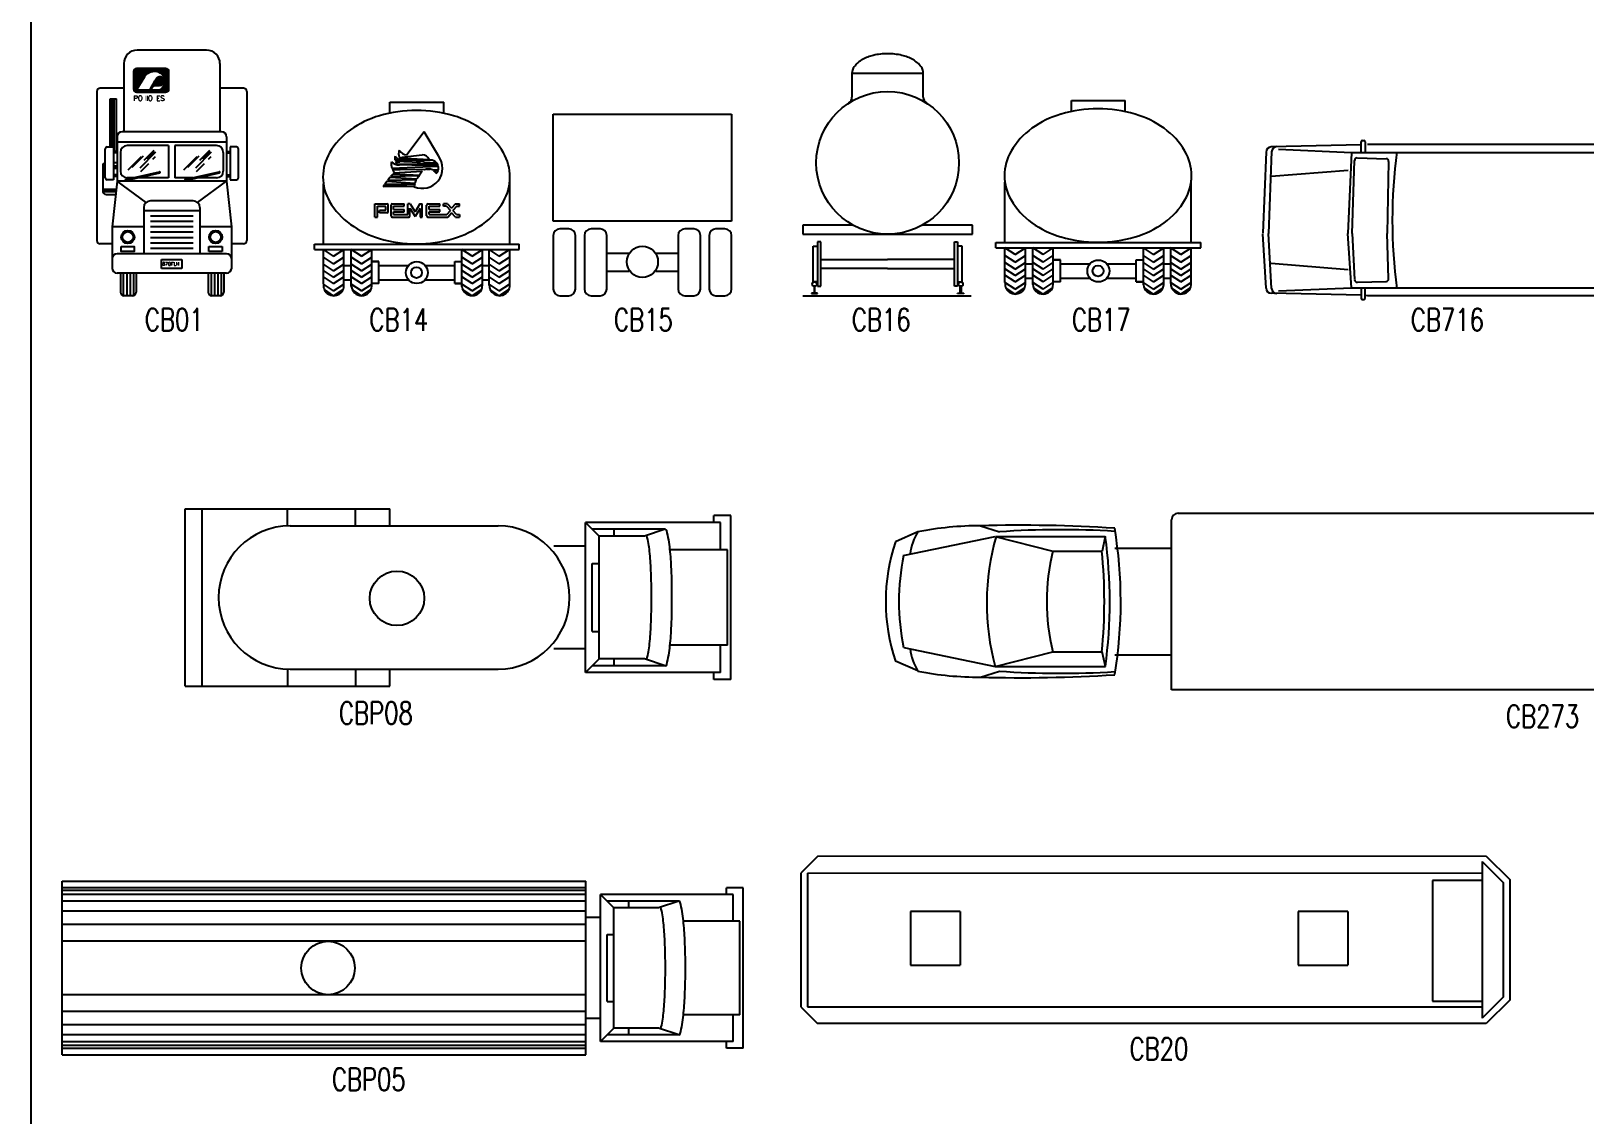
# Model space of a CAD drawing. Extents: x 2 to 154, y 3 to 64.
# Drawn here: x 106.55 to 132.69, y 32.22 to 50.46 of the extents above; entities that cross this region are included whole.
import ezdxf
from ezdxf.enums import TextEntityAlignment as Align

# ---------------------------------------------------------------- set-up
doc = ezdxf.new("R2010")
doc.units = 0
doc.header["$LTSCALE"] = 1000
doc.header["$MEASUREMENT"] = 0
doc.layers.get('0').update_dxf_attribs({"linetype": 'CONTINUOUS'})
doc.styles.add('L', font='ROMANS.SHX', dxfattribs={"height": 250})
doc.styles.add('ROMAND', font='romand')
doc.styles.add('ROMANS', font='romans', dxfattribs={"height": 2.5})

# ---------------------------------------------------------------- blocks, each defined once
blk = doc.blocks.new('*X81')
at = {"color": 0}
for p, q in [((200.9, 216.4), (218.9, 234.4)), ((200.9, 217.1), (218.2, 234.4)), ((200.9, 217.8), (217.5, 234.4)), ((200.9, 218.5), (216.8, 234.4)), ((200.9, 219.3), (216.1, 234.4)), ((200.9, 220), (215.3, 234.4)), ((200.9, 220.7), (214.6, 234.4)), ((200.9, 221.4), (213.9, 234.4)), ((200.9, 222.1), (213.2, 234.4)), ((200.9, 222.8), (212.5, 234.4)), ((200.9, 223.5), (211.8, 234.4)), ((200.9, 224.2), (211.1, 234.4)), ((200.9, 224.9), (210.4, 234.4)), ((200.9, 225.6), (209.7, 234.4)), ((200.9, 226.3), (209, 234.4)), ((200.9, 227), (208.3, 234.4)), ((200.9, 227.7), (207.6, 234.4)), ((200.9, 228.4), (206.9, 234.4)), ((200.9, 229.2), (206.2, 234.4)), ((200.9, 229.9), (205.4, 234.4)), ((200.9, 230.6), (204.7, 234.4)), ((200.9, 231.3), (204, 234.4)), ((200.9, 232), (203.3, 234.4)), ((214.7, 229.5), (219.6, 234.4)), ((216.4, 230.5), (220.3, 234.4)), ((217.6, 231), (221, 234.4)), ((218.6, 231.3), (221.7, 234.4)), ((219.5, 231.5), (222.4, 234.4)), ((220.3, 231.6), (223.1, 234.4)), ((221, 231.6), (223.8, 234.4)), ((221.7, 231.6), (224.5, 234.4)), ((222.4, 231.6), (225.2, 234.4)), ((223, 231.5), (226, 234.4)), ((223.7, 231.4), (226.7, 234.4)), ((224.3, 231.3), (227.4, 234.4)), ((224.8, 231.2), (228.1, 234.4)), ((225.4, 231), (228.8, 234.4)), ((225.9, 230.8), (229.5, 234.4)), ((226.4, 230.6), (230.2, 234.4)), ((226.8, 230.4), (230.9, 234.4)), ((227.3, 230.1), (231.6, 234.4)), ((227.7, 229.8), (232.3, 234.4)), ((228.1, 229.5), (233, 234.4)), ((228.5, 229.2), (233.6, 234.3)), ((228.9, 228.9), (234.2, 234.2)), ((229.2, 228.5), (234.6, 233.9)), ((229.6, 228.2), (235, 233.6)), ((229.9, 227.8), (235.3, 233.2)), ((230.2, 227.3), (235.6, 232.7)), ((230.4, 226.9), (235.8, 232.2)), ((230.7, 226.5), (235.9, 231.6)), ((230.9, 226), (235.9, 230.9)), ((231.1, 225.5), (235.9, 230.2)), ((231.3, 225), (235.9, 229.5)), ((200.9, 215.7), (212, 226.8)), ((200.9, 215), (210.9, 225)), ((200.9, 214.3), (209.8, 223.3)), ((201, 213.7), (208.8, 221.5)), ((201.2, 213.2), (207.7, 219.8)), ((201.4, 212.7), (206.7, 218)), ((201.7, 212.3), (205.7, 216.3)), ((202.1, 212), (204.6, 214.5)), ((215, 211.4), (219.9, 216.4)), ((215.7, 211.4), (218.6, 214.4)), ((218.3, 215.5), (228.9, 226.1)), ((219.1, 217), (228.5, 226.4)), ((220, 218.5), (228, 226.6)), ((220.8, 220.1), (227.4, 226.7)), ((220.8, 217.3), (229.3, 225.8)), ((221.6, 221.6), (226.8, 226.8)), ((221.8, 217.5), (229.6, 225.4)), ((222.3, 223), (225.9, 226.6)), ((222.5, 217.5), (229.9, 225)), ((223.2, 217.5), (230.2, 224.5)), ((223.6, 225), (224.5, 225.9)), ((223.9, 217.5), (230.4, 224)), ((224.6, 217.5), (230.6, 223.5)), ((224.9, 211.4), (227.9, 214.4)), ((225.3, 217.5), (230.7, 222.9)), ((225.6, 211.4), (235.9, 221.7)), ((226, 217.5), (230.7, 222.2)), ((226.3, 211.4), (235.9, 221)), ((226.8, 217.6), (230.7, 221.5)), ((227, 211.4), (235.9, 220.3)), ((227.7, 211.4), (235.9, 219.6)), ((227.8, 217.9), (230.4, 220.5)), ((228.4, 211.4), (235.9, 218.9)), ((229.1, 211.4), (235.9, 218.2)), ((229.8, 211.4), (235.9, 217.5)), ((230, 216.6), (235.9, 222.4)), ((230.5, 211.4), (235.9, 216.8)), ((231, 218.2), (235.9, 223.1)), ((231.2, 211.4), (235.9, 216.1)), ((231.4, 219.4), (235.9, 223.8)), ((231.5, 224.4), (235.9, 228.8)), ((231.6, 223.8), (235.9, 228.1)), ((231.6, 220.3), (235.9, 224.6)), ((231.7, 223.2), (235.9, 227.4)), ((231.7, 221.1), (235.9, 225.3)), ((231.8, 222.6), (235.9, 226.7)), ((231.8, 221.9), (235.9, 226)), ((231.9, 211.4), (235.9, 215.4)), ((232.7, 211.4), (235.9, 214.7)), ((202.6, 211.7), (204.3, 213.5)), ((203.1, 211.5), (205, 213.5)), ((203.7, 211.4), (205.7, 213.5)), ((204.4, 211.4), (206.4, 213.5)), ((205.1, 211.4), (207.1, 213.5)), ((205.8, 211.4), (207.9, 213.5)), ((206.5, 211.4), (208.6, 213.5)), ((207.2, 211.4), (209.3, 213.5)), ((207.9, 211.4), (210, 213.5)), ((208.6, 211.4), (210.7, 213.5)), ((209.3, 211.4), (211.4, 213.5)), ((210, 211.4), (212.1, 213.5)), ((210.7, 211.4), (212.8, 213.5)), ((211.4, 211.4), (213.5, 213.5)), ((212.1, 211.4), (214.2, 213.5)), ((212.9, 211.4), (214.9, 213.5)), ((213.6, 211.4), (215.6, 213.5)), ((214.3, 211.4), (216.5, 213.7)), ((216.4, 211.4), (218.5, 213.5)), ((217.1, 211.4), (219.2, 213.5)), ((217.8, 211.4), (219.9, 213.5)), ((218.5, 211.4), (220.6, 213.5)), ((219.2, 211.4), (221.3, 213.5)), ((219.9, 211.4), (222, 213.5)), ((220.6, 211.4), (222.7, 213.5)), ((221.3, 211.4), (223.4, 213.5)), ((222, 211.4), (224.1, 213.5)), ((222.8, 211.4), (224.8, 213.5)), ((223.5, 211.4), (225.5, 213.5)), ((224.2, 211.4), (226.2, 213.5)), ((233.4, 211.5), (235.8, 213.9)), ((234.7, 212), (235.3, 212.7))]:
    blk.add_line(p, q, dxfattribs=at)
blk = doc.blocks.new('CB01')
at = {"color": 0, "linetype": 'ByBlock'}
for p, q in [((0.882, 5.505), (-0.676, 5.505)), ((-0.976, 5.205), (-0.976, 3.676)), ((1.182, 5.205), (1.182, 3.676)), ((-1.576, 4.579), (-1.576, 1.239)), ((-0.976, 4.654), (-1.501, 4.654)), ((1.707, 4.654), (1.182, 4.654)), ((1.782, 4.579), (1.782, 1.239)), ((-1.277, 3.334), (-1.277, 4.414)), ((-1.277, 4.414), (-1.141, 4.414)), ((-1.236, 3.334), (-1.236, 4.414)), ((-1.188, 3.236), (-1.188, 4.414)), ((-1.141, 3.236), (-1.141, 4.414)), ((-1.126, 3.564), (-1.126, 2.568)), ((1.219, 3.676), (-1.013, 3.676)), ((1.332, 3.564), (1.332, 2.568)), ((-1.389, 2.644), (-1.389, 3.289)), ((-1.344, 3.334), (-1.208, 3.334)), ((-1.208, 3.334), (-1.208, 2.599)), ((-1.126, 3.236), (-1.208, 3.236)), ((-1.126, 3.22), (-1.208, 3.22)), ((-1.126, 3.2), (-1.208, 3.2)), ((1.332, 3.439), (-1.126, 3.439)), ((-1.051, 3.214), (-1.051, 2.793)), ((0.029, 3.364), (-0.901, 3.364)), ((-0.61, 2.868), (-0.256, 3.228)), ((-0.517, 3.038), (-0.295, 3.264)), ((-0.454, 3.068), (-0.283, 3.241)), ((0.029, 3.364), (0.029, 2.643)), ((1.107, 3.364), (0.171, 3.364)), ((0.171, 3.364), (0.171, 2.643)), ((0.639, 2.868), (0.994, 3.228)), ((0.732, 3.038), (0.955, 3.264)), ((0.796, 3.068), (0.966, 3.241)), ((1.257, 3.214), (1.257, 2.793)), ((1.332, 3.236), (1.414, 3.236)), ((1.332, 3.22), (1.414, 3.22)), ((1.332, 3.2), (1.414, 3.2)), ((1.55, 3.334), (1.414, 3.334)), ((1.414, 3.334), (1.414, 2.599)), ((1.595, 2.644), (1.595, 3.289)), ((-1.447, 2.911), (-1.389, 2.911)), ((-1.447, 2.909), (-1.447, 2.344)), ((-1.447, 2.896), (-1.389, 2.896)), ((-1.447, 2.861), (-1.389, 2.861)), ((-1.208, 2.984), (-1.126, 2.984)), ((-1.208, 2.911), (-1.126, 2.911)), ((-1.208, 2.896), (-1.126, 2.896)), ((-1.208, 2.861), (-1.126, 2.861)), ((-0.876, 2.822), (-0.581, 3.123)), ((-0.785, 2.879), (-0.532, 3.136)), ((-0.594, 2.786), (-0.416, 2.967)), ((-0.323, 3.061), (-0.266, 3.119)), ((0.373, 2.822), (0.669, 3.123)), ((0.465, 2.879), (0.718, 3.136)), ((0.655, 2.786), (0.833, 2.967)), ((0.926, 3.061), (0.984, 3.119)), ((-1.208, 2.599), (-1.344, 2.599)), ((-1.126, 2.568), (-1.238, 1.543)), ((-1.126, 2.708), (-1.208, 2.708)), ((-1.126, 2.692), (-1.208, 2.692)), ((-1.126, 2.672), (-1.208, 2.672)), ((1.332, 2.568), (-1.126, 2.568)), ((-0.475, 2.087), (-1.126, 2.568)), ((-0.94, 2.603), (-0.171, 2.777)), ((-0.932, 2.582), (-0.166, 2.755)), ((0.029, 2.643), (-0.901, 2.643)), ((-0.232, 2.643), (-0.662, 2.643)), ((0.575, 2.643), (0.171, 2.643)), ((0.398, 2.603), (1.168, 2.777)), ((0.407, 2.582), (1.173, 2.755)), ((1.107, 2.643), (0.677, 2.643)), ((0.681, 2.087), (1.332, 2.568)), ((1.332, 2.708), (1.414, 2.708)), ((1.332, 2.692), (1.414, 2.692)), ((1.332, 2.672), (1.414, 2.672)), ((1.332, 2.568), (1.444, 1.543)), ((1.414, 2.599), (1.55, 2.599)), ((-1.447, 2.389), (-1.145, 2.389)), ((-1.447, 2.354), (-1.149, 2.354)), ((-1.447, 2.339), (-1.151, 2.339)), ((-1.372, 2.269), (-1.158, 2.269)), ((0.582, 2.125), (-0.376, 2.125)), ((-0.526, 1.975), (-0.526, 0.94)), ((0.732, 1.9), (-0.526, 1.9)), ((0.582, 1.78), (-0.376, 1.78)), ((0.732, 1.975), (0.732, 0.94)), ((-0.526, 1.543), (-1.238, 1.543)), ((-1.238, 1.543), (-1.238, 0.827)), ((0.582, 1.66), (-0.376, 1.66)), ((0.582, 1.54), (-0.376, 1.54)), ((0.582, 1.42), (-0.376, 1.42)), ((1.444, 1.543), (0.732, 1.543)), ((1.444, 1.543), (1.444, 0.827)), ((-1.238, 1.164), (-1.501, 1.164)), ((0.582, 1.3), (-0.376, 1.3)), ((0.582, 1.18), (-0.376, 1.18)), ((0.582, 1.06), (-0.376, 1.06)), ((0.936, 1.105), (1.23, 1.105)), ((0.936, 0.988), (0.936, 1.105)), ((1.23, 1.105), (1.23, 0.988)), ((1.707, 1.164), (1.444, 1.164)), ((-1.238, 0.827), (-1.238, 0.619)), ((1.332, 0.94), (-1.126, 0.94)), ((-0.131, 0.814), (0.328, 0.814)), ((-0.131, 0.608), (-0.131, 0.814)), ((0.328, 0.814), (0.328, 0.608)), ((1.23, 0.988), (0.936, 0.988)), ((1.444, 0.827), (1.444, 0.619)), ((1.332, 0.506), (-1.126, 0.506)), ((-1.048, 0.506), (-1.048, 0.074)), ((-0.985, 0.506), (-0.985, -0.001)), ((-0.91, 0.506), (-0.91, -0.001)), ((-0.835, 0.506), (-0.835, -0.001)), ((-0.76, 0.506), (-0.76, 0)), ((-0.695, 0.506), (-0.695, 0.074)), ((0.328, 0.608), (-0.131, 0.608)), ((0.917, 0.506), (0.917, 0.074)), ((0.982, 0.506), (0.982, -0.001)), ((1.057, 0.506), (1.057, -0.001)), ((1.132, 0.506), (1.132, -0.001)), ((1.207, 0.506), (1.207, 0)), ((1.27, 0.506), (1.27, 0.074)), ((-0.77, -0.001), (-0.973, -0.001)), ((1.195, -0.001), (0.992, -0.001))]:
    blk.add_line(p, q, dxfattribs=at)
for points in [[(-0.69, 4.567), (-0.029, 4.567, 0.414214), (0.039, 4.635), (0.039, 5.022, 0.414214), (-0.029, 5.091), (-0.69, 5.091, 0.414214), (-0.758, 5.022), (-0.758, 4.635, 0.414214)], [(-0.178, 4.705), (-0.283, 4.705, 0.275912), (-0.323, 4.681), (-0.366, 4.614), (-0.179, 4.614, 0.785265), (-0.26, 5.024, 0.288084), (-0.51, 4.91), (-0.686, 4.614), (-0.426, 4.614, 0.275912), (-0.366, 4.65), (-0.287, 4.796, -0.069572), (-0.237, 4.881, -0.208605), (-0.163, 4.917, -0.069816), (-0.134, 4.91, -0.738653)]]:
    blk.add_lwpolyline(points, format="xyb", close=True, dxfattribs=at)
at = {"color": 0, "linetype": 'ByBlock', "const_width": 0.00541}
for points in [[(-0.496, 4.402), (-0.496, 4.483)], [(-0.468, 4.373), (-0.434, 4.373)], [(-0.218, 4.402), (-0.218, 4.483)], [(-0.189, 4.373), (-0.155, 4.373)]]:
    blk.add_lwpolyline(points, dxfattribs=at)
for points in [[(-0.496, 4.402, 0.414214), (-0.468, 4.373, 0.414214)], [(-0.218, 4.402, 0.414214), (-0.189, 4.373, 0.414214)]]:
    blk.add_lwpolyline(points, format="xyb", dxfattribs=at)
at = {"color": 0, "linetype": 'ByBlock'}
blk.add_lwpolyline([(-1.033, 1.105), (-0.739, 1.105), (-0.739, 0.988), (-1.033, 0.988)], close=True, dxfattribs=at)
for centre, radius in [((-0.884, 1.315), 0.147), ((-0.884, 1.315), 0.12), ((1.085, 1.315), 0.147), ((1.085, 1.315), 0.12)]:
    blk.add_circle(centre, radius, dxfattribs=at)
for centre, radius, start, end in [((-0.676, 5.205), 0.3, 90, 180), ((0.882, 5.205), 0.3, 0, 90), ((-1.501, 4.579), 0.075, 90, 180), ((1.707, 4.579), 0.075, 0, 90), ((-1.013, 3.564), 0.113, 90, 180), ((1.219, 3.564), 0.113, 0, 90), ((-1.344, 3.289), 0.045, 90, 180), ((-0.901, 3.214), 0.15, 90, 180), ((1.107, 3.214), 0.15, 0, 90), ((1.55, 3.289), 0.045, 0, 90), ((-1.372, 2.909), 0.075, 102.5604, 180), ((-0.901, 2.793), 0.15, 180, 270), ((1.107, 2.793), 0.15, 270, 0), ((-1.344, 2.644), 0.045, 180, 270), ((-0.936, 2.592), 0.0112, 111.1556, 291.1556), ((-0.169, 2.766), 0.0112, 282.7774, 102.7774), ((0.402, 2.592), 0.0112, 111.1556, 291.1556), ((1.17, 2.766), 0.0112, 282.7774, 102.7774), ((1.55, 2.644), 0.045, 270, 0), ((-1.372, 2.344), 0.075, 180, 270), ((-0.376, 1.975), 0.15, 90, 180), ((0.582, 1.975), 0.15, 0, 90), ((-1.501, 1.239), 0.075, 180, 270), ((1.707, 1.239), 0.075, 270, 0), ((-1.126, 0.827), 0.113, 90, 180), ((1.332, 0.827), 0.113, 0, 90), ((-1.126, 0.619), 0.113, 180, 270), ((1.332, 0.619), 0.113, 270, 0), ((-0.973, 0.074), 0.075, 180, 270), ((-0.77, 0.074), 0.075, 270, 0), ((0.992, 0.074), 0.075, 180, 270), ((1.195, 0.074), 0.075, 270, 0)]:
    blk.add_arc(centre, radius, start, end, dxfattribs=at)
at = {"color": 0, "linetype": 'ByBlock', "xscale": 0.02278125000000131, "yscale": 0.02278125000000131, "zscale": 0.02278125000000001}
blk.add_blockref('*X81', (-5.334, -0.25), dxfattribs=at)
at = {"color": 0, "linetype": 'ByBlock'}
for s, height, style, p in [('PO IO ES', 0.1139, 'ROMAND', (-0.761, 4.371)), ('870FLH', 0.075, 'ROMANS', (-0.11, 0.675))]:
    blk.add_text(s, height=height, dxfattribs=dict(at, style=style)).set_placement(p)
blk = doc.blocks.new('CB14')
at = {"color": 0, "linetype": 'ByBlock'}
for p, q in [((-5.81, 18.96), (6.27, 18.96)), ((-5.81, 16.5), (-5.81, 18.96)), ((6.27, 16.46), (6.27, 18.96)), ((1.9, 12.33), (-1.98, 7.16)), ((5.08, 6.88), (1.9, 12.33)), ((-3.74, 6.57), (1.45, 7.16)), ((-5.38, 4.16), (5.03, 4.58)), ((-5.38, 4.18), (-4.78, 4.18)), ((1.95, 3.77), (-5.27, 3.87)), ((-5.26, 3.85), (-3.48, 3.85)), ((3.26, 5.98), (-4.66, 5.98)), ((1.03, 5.43), (-4.55, 5.63)), ((-4.54, 5.6), (-3.6, 5.6)), ((-4.2, 5.07), (4.74, 5.22)), ((5.01, 4.64), (-3.79, 4.87)), ((-3.69, 6.44), (2.97, 6.12)), ((0.09, 5.69), (1.65, 5.69)), ((0.09, 5.69), (1.03, 5.43)), ((4.69, 5.29), (1.76, 5.4)), ((2.4, 3.91), (3.21, 3.91)), ((5.03, 3.72), (3.72, 3.74)), ((4, 3.58), (5, 3.63)), ((-20.71, -12.89), (-20.71, 0.62)), ((-7.05, 0.4), (-7.36, -0.01)), ((-7.05, 0.4), (-0.35, 0.08)), ((-6.4, 1.26), (-6.96, 0.53)), ((-6.96, 0.53), (-0.24, 0.65)), ((-6.94, 0.55), (-5.93, 0.55)), ((-6.44, 1.22), (-5.86, 1.22)), ((-6.4, 1.26), (-0.2, 0.78)), ((-5.73, 2.16), (-6.27, 1.44)), ((-6.27, 1.44), (0.14, 1.6)), ((-5.73, 2.16), (0.21, 1.73)), ((-5.62, 2.36), (-5.09, 2.89)), ((-5.62, 2.36), (0.81, 2.49)), ((-5.61, 2.37), (-4.96, 2.37)), ((-5.09, 2.89), (0.9, 2.58)), ((-5.03, 3.09), (1.45, 3.44)), ((-4.91, 3.25), (-5.03, 3.09)), ((-5.02, 3.11), (-4.79, 3.11)), ((21.06, -12.89), (21.06, 1.09)), ((-0.37, 0), (-7.36, -0.01)), ((-9.18, -6.83), (-9.18, -3.86)), ((-9.18, -3.86), (-6.5, -3.86)), ((-9.18, -6.83), (-8.63, -6.83)), ((-8.63, -4.41), (-6.91, -4.41)), ((-8.63, -6.83), (-8.63, -4.41)), ((-6.91, -5.33), (-8.17, -5.33)), ((-8.17, -5.87), (-8.17, -5.33)), ((-6.5, -5.87), (-8.17, -5.87)), ((-6.76, -5.19), (-6.76, -4.55)), ((-6.22, -5.59), (-6.22, -4.15)), ((-5.56, -6.55), (-5.56, -4.15)), ((-5.28, -3.86), (-2.6, -3.86)), ((-5.28, -6.83), (-1.6, -6.83)), ((-5.01, -5.1), (-5.01, -4.41)), ((-5.01, -4.41), (-2.6, -4.41)), ((-5.01, -5.1), (-2.6, -5.1)), ((-5.01, -5.65), (-2.6, -5.65)), ((-5.01, -6.28), (-5.01, -5.65)), ((-5.01, -6.28), (-1.77, -6.28)), ((-2.6, -4.41), (-2.6, -3.86)), ((-2.6, -5.65), (-2.6, -5.1)), ((-1.77, -6.28), (-1.77, -3.86)), ((-1.28, -3.86), (-1.77, -3.86)), ((-1.32, -4.81), (-0.12, -6.67)), ((-1.32, -6.55), (-1.32, -4.81)), ((-1.28, -3.86), (-0.13, -5.64)), ((0.92, -3.86), (-0.13, -5.64)), ((0.96, -4.87), (-0.11, -6.67)), ((0.92, -3.86), (1.41, -3.86)), ((0.96, -4.87), (0.96, -6.83)), ((0.96, -6.83), (1.41, -6.83)), ((1.41, -6.83), (1.41, -3.86)), ((2.43, -6.55), (2.43, -4.15)), ((2.72, -3.86), (5.39, -3.86)), ((2.72, -6.83), (7.17, -6.83)), ((2.98, -5.1), (2.98, -4.41)), ((2.98, -4.41), (5.39, -4.41)), ((2.98, -5.1), (5.39, -5.1)), ((2.98, -5.65), (5.39, -5.65)), ((2.98, -6.28), (2.98, -5.65)), ((2.98, -6.28), (6.93, -6.28)), ((5.39, -4.41), (5.39, -3.86)), ((5.39, -5.65), (5.39, -5.1)), ((7.13, -3.86), (6.23, -3.86)), ((6.23, -4.41), (6.23, -3.86)), ((6.89, -4.41), (6.23, -4.41)), ((6.89, -4.41), (7.78, -5.37)), ((6.93, -6.28), (7.78, -5.37)), ((7.13, -3.86), (8.03, -4.83)), ((7.17, -6.83), (8.03, -5.9)), ((8.93, -3.86), (8.03, -4.83)), ((8.89, -6.83), (8.03, -5.9)), ((9.17, -4.41), (8.28, -5.37)), ((9.13, -6.28), (8.28, -5.37)), ((8.89, -6.83), (9.82, -6.83)), ((8.92, -3.86), (9.82, -3.86)), ((9.13, -6.28), (9.82, -6.28)), ((9.17, -4.41), (9.82, -4.41)), ((9.82, -4.41), (9.82, -3.86)), ((9.82, -6.28), (9.82, -6.83)), ((-22.73, -14.11), (-22.73, -12.89)), ((-22.73, -12.89), (23.19, -12.89)), ((23.19, -14.11), (23.19, -12.89)), ((-22.73, -14.11), (23.19, -14.11)), ((-20.71, -21.88), (-20.71, -14.11)), ((-18.43, -15.6), (-20.71, -14.11)), ((-18.43, -17.28), (-20.71, -15.79)), ((-18.43, -18.85), (-20.71, -17.35)), ((-18.43, -15.6), (-16.12, -14.11)), ((-18.43, -17.28), (-16.12, -15.79)), ((-18.43, -18.85), (-16.12, -17.35)), ((-16.12, -21.98), (-16.12, -14.11)), ((-14.47, -22.33), (-14.47, -14.11)), ((-12.19, -15.6), (-14.47, -14.11)), ((-12.19, -17.28), (-14.47, -15.79)), ((-12.19, -18.85), (-14.47, -17.35)), ((-12.19, -15.6), (-9.88, -14.11)), ((-12.19, -17.28), (-9.88, -15.79)), ((-12.19, -18.85), (-9.88, -17.35)), ((-9.87, -22.29), (-9.87, -14.11)), ((-8.27, -16.81), (-9.87, -16.81)), ((-9.87, -16.81), (-8.27, -16.81)), ((-8.27, -21.74), (-8.27, -16.81)), ((8.72, -16.81), (10.33, -16.81)), ((8.72, -21.74), (8.72, -16.81)), ((10.33, -22.39), (10.33, -14.11)), ((12.63, -15.6), (10.34, -14.11)), ((12.63, -17.28), (10.34, -15.79)), ((12.63, -18.85), (10.34, -17.35)), ((12.63, -15.6), (14.94, -14.11)), ((12.63, -17.28), (14.94, -15.79)), ((12.63, -18.85), (14.94, -17.35)), ((14.92, -22.28), (14.92, -14.11)), ((18.72, -15.6), (16.44, -14.11)), ((18.72, -17.28), (16.44, -15.79)), ((18.72, -18.85), (16.44, -17.35)), ((16.47, -22.07), (16.47, -14.11)), ((18.72, -15.6), (21.03, -14.11)), ((18.72, -17.28), (21.03, -15.79)), ((18.72, -18.85), (21.03, -17.35)), ((21.06, -22.36), (21.06, -14.11)), ((-18.43, -20.29), (-20.71, -18.8)), ((-18.43, -21.69), (-20.71, -20.2)), ((-18.43, -20.29), (-16.12, -18.8)), ((-18.43, -21.69), (-16.12, -20.2)), ((-16.12, -17.67), (-14.47, -17.67)), ((-16.12, -20.88), (-14.47, -20.88)), ((-12.19, -20.29), (-14.47, -18.8)), ((-12.19, -21.69), (-14.47, -20.2)), ((-12.19, -20.29), (-9.88, -18.8)), ((-12.19, -21.69), (-9.88, -20.2)), ((-8.27, -17.67), (-1.64, -17.67)), ((-8.27, -20.88), (-1.64, -20.88)), ((2.1, -17.67), (8.72, -17.67)), ((2.1, -20.88), (8.72, -20.88)), ((12.63, -20.29), (10.34, -18.8)), ((12.63, -21.69), (10.34, -20.2)), ((12.63, -20.29), (14.94, -18.8)), ((12.63, -21.69), (14.94, -20.2)), ((14.92, -17.67), (16.47, -17.67)), ((14.92, -20.88), (16.47, -20.88)), ((18.72, -20.29), (16.44, -18.8)), ((18.72, -21.69), (16.44, -20.2)), ((18.72, -20.29), (21.03, -18.8)), ((18.72, -21.69), (21.03, -20.2)), ((-18.43, -23.37), (-20.71, -21.88)), ((-18.43, -24.46), (-20.51, -23.09)), ((-18.43, -23.37), (-16.12, -21.88)), ((-18.43, -24.46), (-16.32, -23.09)), ((-12.19, -23.37), (-14.47, -21.88)), ((-12.19, -24.46), (-14.27, -23.09)), ((-12.19, -23.37), (-9.88, -21.88)), ((-12.19, -24.46), (-10.07, -23.09)), ((-8.27, -21.74), (-9.87, -21.74)), ((8.72, -21.74), (10.33, -21.74)), ((10.33, -21.74), (8.72, -21.74)), ((12.63, -23.37), (10.34, -21.88)), ((12.63, -24.46), (10.54, -23.09)), ((12.63, -23.37), (14.94, -21.88)), ((12.63, -24.46), (14.74, -23.09)), ((18.72, -23.37), (16.44, -21.88)), ((18.72, -24.46), (16.63, -23.09)), ((18.72, -23.37), (21.03, -21.88)), ((18.72, -24.46), (20.83, -23.09))]:
    blk.add_line(p, q, dxfattribs=at)
blk.add_lwpolyline([(-20.82, 2.14, 0.132138), (-19.35, -3.31, 0.106661), (-14.68, -8.45, 0.083339), (-8.15, -11.63, 0.072039), (0.14, -12.84, 0.072039), (8.44, -11.63, 0.083339), (14.97, -8.45, 0.106661), (19.64, -3.31, 0.132138), (21.11, 2.14, 0.132138), (19.64, 7.59, 0.106661), (14.97, 12.72, 0.083339), (8.44, 15.91, 0.072039), (0.14, 17.11, 0.072039), (-8.15, 15.91, 0.083339), (-14.68, 12.72, 0.106661), (-19.35, 7.59, 0.132138)], format="xyb", close=True, dxfattribs=at)
for centre, radius in [((0.23, -19.27), 2.46), ((0.15, -19.27), 1.22)]:
    blk.add_circle(centre, radius, dxfattribs=at)
for centre, radius, start, end in [((-1.28, 7.34), 2.57, 160.981, 197.302), ((-1.98, 9.15), 1.99, 209.306, 270.109), ((1.45, 5.52), 1.64, 21.4131, 90), ((-2.48, 5.07), 3.03, 170.5032, 197.4161), ((-3.84, 7.11), 2.25, 223.4203, 273.7286), ((-2.48, 5.07), 3.03, 203.1951, 216.7711), ((-2.64, 6.43), 2.07, 168.3143, 192.6749), ((-3.25, 7.63), 1.61, 208.7265, 261.364), ((-2.64, 6.43), 2.07, 202.6244, 221.1669), ((-1.28, 7.34), 2.57, 200.5019, 210.5565), ((1.45, 4.16), 4.54, 246.4218, 36.8699), ((1.65, 5.52), 0.168, 312.6173, 90), ((2.81, 1.89), 2.07, 63.8084, 114.5266), ((3.26, 4.16), 1.82, 38.4295, 90), ((2.81, 1.89), 2.07, 30.1081, 54.8833), ((3.26, 4.16), 1.82, 317.1789, 343.1236), ((3.26, 4.16), 1.82, 15.3116, 35.711), ((3.26, 4.16), 1.82, 346.0951, 13.2357), ((3.72, -0.38), 4.09, 165.4255, 173.5826), ((3.72, -0.38), 4.09, 150.9984, 163.5316), ((3.72, -0.38), 4.09, 135.3388, 148.9736), ((2.81, 1.89), 2.07, 131.2777, 160.4047), ((-6.91, -4.55), 0.142, 360, 90), ((-6.91, -5.19), 0.142, 270, 360), ((-6.5, -4.15), 0.281, 0, 90), ((-6.5, -5.59), 0.281, 270, 0), ((-5.28, -4.15), 0.281, 90, 180), ((-5.28, -6.55), 0.281, 180, 270), ((-1.6, -6.55), 0.281, 270, 360), ((2.72, -4.15), 0.281, 90, 180), ((2.72, -6.55), 0.281, 180, 270), ((-18.42, -22.15), 2.3, 175.9352, 4.0648), ((-12.17, -22.15), 2.3, 184.5259, 356.4557), ((12.62, -22.14), 2.3, 186.3291, 356.5193), ((18.77, -22.15), 2.3, 177.9724, 354.6203)]:
    blk.add_arc(centre, radius, start, end, dxfattribs=at)
blk = doc.blocks.new('CB15')
at = {"color": 0, "linetype": 'ByBlock'}
for p, q in [((-20, 0), (-20, 24)), ((-20, 24), (20, 24)), ((20, 24), (20, 0)), ((20, 0), (-20, 0)), ((-20, -3.2), (-20, -15.2)), ((-16.5, -1.7), (-18.5, -1.7)), ((-15, -15.2), (-15, -3.2)), ((-13, -3.2), (-13, -15.2)), ((-9.5, -1.7), (-11.5, -1.7)), ((-8, -15.2), (-8, -3.2)), ((8, -3.2), (8, -15.2)), ((11.5, -1.7), (9.5, -1.7)), ((13, -15.2), (13, -3.2)), ((15, -3.2), (15, -15.2)), ((18.5, -1.7), (16.5, -1.7)), ((20, -15.2), (20, -3.2)), ((-3, -7.2), (-8, -7.2)), ((8, -7.2), (3, -7.2)), ((-8, -11.2), (-3, -11.2)), ((3, -11.2), (8, -11.2)), ((-18.5, -16.7), (-16.5, -16.7)), ((-11.5, -16.7), (-9.5, -16.7)), ((9.5, -16.7), (11.5, -16.7)), ((16.5, -16.7), (18.5, -16.7))]:
    blk.add_line(p, q, dxfattribs=at)
blk.add_circle((0, -9.1), 3.5, dxfattribs=at)
for centre, start, end in [((-18.5, -3.2), 90, 180), ((-16.5, -3.2), 0, 90), ((-11.5, -3.2), 90, 180), ((-9.5, -3.2), 0, 90), ((9.5, -3.2), 90, 180), ((11.5, -3.2), 0, 90), ((16.5, -3.2), 90, 180), ((18.5, -3.2), 0, 90), ((-18.5, -15.2), 180, 270), ((-16.5, -15.2), 270, 0), ((-11.5, -15.2), 180, 270), ((-9.5, -15.2), 270, 0), ((9.5, -15.2), 180, 270), ((11.5, -15.2), 270, 0), ((16.5, -15.2), 180, 270), ((18.5, -15.2), 270, 0)]:
    blk.add_arc(centre, 1.5, start, end, dxfattribs=at)
blk = doc.blocks.new('CB16')
at = {"color": 0, "linetype": 'ByBlock'}
for p, q in [((8, 20), (-8, 20)), ((-8, 20), (-8, 14.7)), ((8, 14.7), (8, 20)), ((-7.75, -14), (-19, -14)), ((-19, -14), (-19, -16)), ((-19, -16), (19, -16)), ((19, -14), (7.75, -14)), ((19, -16), (19, -14)), ((-16.7, -26.7), (-16.7, -18.7)), ((-16.7, -18.7), (-15.7, -18.7)), ((-15.7, -17.7), (-15.7, -27.7)), ((-15, -17.7), (-15.7, -17.7)), ((-15, -27.7), (-15, -17.7)), ((15, -27.7), (15, -17.7)), ((15, -17.7), (15.7, -17.7)), ((15.7, -17.7), (15.7, -27.7)), ((16.7, -18.7), (15.7, -18.7)), ((16.7, -26.7), (16.7, -18.7)), ((-15, -21.7), (0, -21.7)), ((0, -23.7), (-15, -23.7)), ((15, -21.7), (0, -21.7)), ((0, -23.7), (15, -23.7)), ((-15.7, -26.7), (-16.7, -26.7)), ((-16.5, -27.7), (-16.5, -29.2)), ((-16.3, -29.2), (-16.3, -27.7)), ((-15.7, -27.7), (-15, -27.7)), ((15.7, -27.7), (15, -27.7)), ((15.7, -26.7), (16.7, -26.7)), ((16.3, -29.2), (16.3, -27.7)), ((16.5, -27.7), (16.5, -29.2)), ((-19, -29.8), (18.7, -29.8)), ((-17.1, -29.2), (-17.1, -29.3)), ((-16.5, -29.2), (-17.1, -29.2)), ((-17.1, -29.3), (-15.7, -29.3)), ((-15.7, -29.2), (-16.3, -29.2)), ((-15.7, -29.3), (-15.7, -29.2)), ((15.7, -29.3), (15.7, -29.2)), ((15.7, -29.2), (16.3, -29.2)), ((17.1, -29.3), (15.7, -29.3)), ((16.5, -29.2), (17.1, -29.2)), ((17.1, -29.2), (17.1, -29.3))]:
    blk.add_line(p, q, dxfattribs=at)
blk.add_lwpolyline([(8, 20, 0.160788), (7.49, 21.55, 0.106237), (5.66, 23.16, 0.070667), (3.22, 24.1, 0.056947), (0, 24.47, 0.056947), (-3.22, 24.1, 0.070667), (-5.66, 23.16, 0.106237), (-7.49, 21.55, 0.160788), (-8, 20, 0.160788)], format="xyb", dxfattribs=at)
for centre, radius in [((0, 0), 16), ((-16.4, -27.2), 0.5), ((16.4, -27.2), 0.5)]:
    blk.add_circle(centre, radius, dxfattribs=at)
for centre, start, end in [((-9.5, 14.7), 302.8783, 0), ((9.5, 14.7), 180, 237.1217)]:
    blk.add_arc(centre, 1.5, start, end, dxfattribs=at)
blk = doc.blocks.new('CB17')
at = {"color": 0, "linetype": 'ByBlock'}
for p, q in [((49.82, 43.78), (61.9, 43.78)), ((49.82, 41.32), (49.82, 43.78)), ((61.9, 41.28), (61.9, 43.78)), ((34.92, 11.93), (34.92, 25.43)), ((76.69, 11.93), (76.69, 25.91)), ((32.9, 11.93), (78.82, 11.93)), ((32.9, 10.71), (32.9, 11.93)), ((32.9, 10.71), (78.82, 10.71)), ((37.21, 9.22), (34.92, 10.71)), ((34.92, 2.94), (34.92, 10.71)), ((37.21, 9.22), (39.52, 10.71)), ((39.52, 2.83), (39.52, 10.71)), ((43.45, 9.22), (41.16, 10.71)), ((41.17, 2.49), (41.17, 10.71)), ((43.45, 9.22), (45.76, 10.71)), ((45.76, 2.53), (45.76, 10.71)), ((65.97, 2.43), (65.97, 10.71)), ((68.26, 9.22), (65.98, 10.71)), ((68.26, 9.22), (70.57, 10.71)), ((70.56, 2.54), (70.56, 10.71)), ((74.36, 9.22), (72.07, 10.71)), ((72.1, 2.75), (72.1, 10.71)), ((74.36, 9.22), (76.66, 10.71)), ((76.69, 2.45), (76.69, 10.71)), ((78.82, 10.71), (78.82, 11.93)), ((37.21, 7.53), (34.92, 9.03)), ((37.21, 5.97), (34.92, 7.46)), ((37.21, 7.53), (39.52, 9.03)), ((37.21, 5.97), (39.52, 7.46)), ((39.52, 7.15), (41.17, 7.15)), ((43.45, 7.53), (41.16, 9.03)), ((43.45, 5.97), (41.16, 7.46)), ((43.45, 7.53), (45.76, 9.03)), ((43.45, 5.97), (45.76, 7.46)), ((45.76, 8.01), (47.37, 8.01)), ((47.37, 8.01), (45.76, 8.01)), ((47.37, 3.08), (47.37, 8.01)), ((47.37, 7.15), (54, 7.15)), ((57.73, 7.15), (64.36, 7.15)), ((64.36, 8.01), (65.97, 8.01)), ((64.36, 3.08), (64.36, 8.01)), ((68.26, 7.53), (65.98, 9.03)), ((68.26, 5.97), (65.98, 7.46)), ((68.26, 7.53), (70.57, 9.03)), ((68.26, 5.97), (70.57, 7.46)), ((70.56, 7.15), (72.1, 7.15)), ((74.36, 7.53), (72.07, 9.03)), ((74.36, 5.97), (72.07, 7.46)), ((74.36, 7.53), (76.66, 9.03)), ((74.36, 5.97), (76.66, 7.46)), ((37.21, 4.53), (34.92, 6.02)), ((37.21, 3.13), (34.92, 4.62)), ((37.21, 4.53), (39.52, 6.02)), ((37.21, 3.13), (39.52, 4.62)), ((39.52, 3.94), (41.17, 3.94)), ((43.45, 4.53), (41.16, 6.02)), ((43.45, 3.13), (41.16, 4.62)), ((43.45, 4.53), (45.76, 6.02)), ((43.45, 3.13), (45.76, 4.62)), ((47.37, 3.94), (54, 3.94)), ((57.73, 3.94), (64.36, 3.94)), ((68.26, 4.53), (65.98, 6.02)), ((68.26, 3.13), (65.98, 4.62)), ((68.26, 4.53), (70.57, 6.02)), ((68.26, 3.13), (70.57, 4.62)), ((70.56, 3.94), (72.1, 3.94)), ((74.36, 4.53), (72.07, 6.02)), ((74.36, 3.13), (72.07, 4.62)), ((74.36, 4.53), (76.66, 6.02)), ((74.36, 3.13), (76.66, 4.62)), ((37.21, 1.44), (34.92, 2.94)), ((37.21, 0.36), (35.12, 1.73)), ((37.21, 1.44), (39.52, 2.94)), ((37.21, 0.36), (39.32, 1.73)), ((43.45, 1.44), (41.16, 2.94)), ((43.45, 0.36), (41.36, 1.73)), ((43.45, 1.44), (45.76, 2.94)), ((43.45, 0.36), (45.56, 1.73)), ((47.37, 3.08), (45.76, 3.08)), ((65.97, 3.08), (64.36, 3.08)), ((64.36, 3.08), (65.97, 3.08)), ((68.26, 1.44), (65.98, 2.94)), ((68.26, 0.36), (66.18, 1.73)), ((68.26, 1.44), (70.57, 2.94)), ((68.26, 0.36), (70.37, 1.73)), ((74.36, 1.44), (72.07, 2.94)), ((74.36, 0.36), (72.27, 1.73)), ((74.36, 1.44), (76.66, 2.94)), ((74.36, 0.36), (76.47, 1.73))]:
    blk.add_line(p, q, dxfattribs=at)
for centre, radius in [((55.86, 5.54), 2.46), ((55.79, 5.54), 1.22)]:
    blk.add_circle(centre, radius, dxfattribs=at)
for centre, radius, start, end in [((55.78, 12.68), 29.25, 90, 106.4817), ((55.78, 12.68), 29.25, 73.5183, 90), ((53.7, 19.7), 21.93, 106.4817, 125.5377), ((57.86, 19.7), 21.93, 54.4623, 73.5183), ((50.53, 24.14), 16.47, 125.5377, 149.8906), ((61.03, 24.14), 16.47, 30.1094, 54.4623), ((45.68, 26.95), 10.86, 149.8906, 180), ((65.88, 26.95), 10.86, 0, 30.1094), ((45.68, 26.95), 10.86, 180, 210.1094), ((65.88, 26.95), 10.86, 329.8906, 360), ((50.53, 29.77), 16.47, 210.1094, 234.4623), ((61.03, 29.77), 16.47, 305.5377, 329.8906), ((53.7, 34.21), 21.93, 234.4623, 253.5183), ((57.86, 34.21), 21.93, 286.4817, 305.5377), ((55.78, 41.23), 29.25, 253.5183, 270), ((55.78, 41.23), 29.25, 270, 286.4817), ((37.22, 2.67), 2.3, 175.9352, 4.0648), ((43.46, 2.67), 2.3, 184.5259, 356.4557), ((68.25, 2.68), 2.3, 186.3291, 356.5193), ((74.4, 2.67), 2.3, 177.9724, 354.6203)]:
    blk.add_arc(centre, radius, start, end, dxfattribs=at)
blk = doc.blocks.new('CB20')
at = {"color": 0, "linetype": 'ByBlock'}
for p, q in [((0.839, 2.927), (0.589, 2.676)), ((10.839, 2.929), (0.839, 2.927)), ((10.777, 2.85), (10.777, 0.508)), ((10.777, 2.85), (11.089, 2.538)), ((10.839, 2.929), (11.189, 2.579)), ((0.589, 2.676), (0.589, 0.676)), ((0.689, 2.676), (10.777, 2.679)), ((0.689, 2.676), (0.689, 0.676)), ((10.034, 2.565), (10.034, 0.76)), ((10.777, 2.565), (10.034, 2.565)), ((11.189, 2.579), (11.189, 0.779)), ((11.089, 2.538), (11.089, 0.821)), ((2.972, 2.101), (2.229, 2.101)), ((2.229, 2.101), (2.229, 1.302)), ((2.972, 2.101), (2.972, 1.302)), ((8.025, 2.101), (8.025, 1.302)), ((8.768, 2.101), (8.025, 2.101)), ((8.768, 2.101), (8.768, 1.302)), ((2.229, 1.302), (2.972, 1.302)), ((8.025, 1.302), (8.768, 1.302)), ((10.034, 0.76), (10.777, 0.761)), ((11.089, 0.821), (10.777, 0.508)), ((11.189, 0.779), (10.839, 0.429)), ((0.589, 0.676), (0.839, 0.427)), ((0.689, 0.676), (10.777, 0.679)), ((10.839, 0.429), (0.839, 0.427))]:
    blk.add_line(p, q, dxfattribs=at)
blk = doc.blocks.new('OG9')
for p, q in [((3.182, -0.977), (3.182, 0.93)), ((3.256, 1.004), (11.733, 1.004)), ((11.733, 1.004), (11.733, -0.977)), ((0.338, 0.794), (0.088, 0.684)), ((0.173, 0.528), (1.203, 0.744)), ((1.039, 0.861), (1.252, 0.794)), ((1.203, 0.744), (1.852, 0.58)), ((1.213, 0.744), (2.439, 0.744)), ((2.439, 0.744), (2.402, 0.58)), ((1.852, 0.58), (2.402, 0.58)), ((2.547, 0.612), (3.182, 0.612)), ((0.178, -0.502), (1.203, -0.717)), ((0.338, -0.765), (0.088, -0.656)), ((1.203, -0.717), (1.852, -0.552)), ((1.852, -0.552), (2.402, -0.552)), ((2.44, -0.717), (2.402, -0.552)), ((2.547, -0.585), (3.182, -0.585)), ((1.039, -0.835), (1.252, -0.768)), ((1.203, -0.717), (2.44, -0.717)), ((11.733, -0.977), (3.182, -0.977))]:
    blk.add_line(p, q)
for centre, radius, start, end in [((3.256, 0.93), 0.0738, 90, 180), ((0.806, 0.497), 0.556, 147.3928, 174.8489), ((1.041, -2.861), 3.724, 90.0315, 100.88), ((1.496, -15.815), 16.684, 86.3977, 91.5697), ((3.848, -0.005), 2.739, 164.122, 195.0703), ((1.943, -8.773), 9.592, 86.4082, 94.1315), ((-2.906, 0.01), 5.395, 352.2594, 7.8266), ((-2.474, 0.007), 5.086, 350.7983, 9.3888), ((2.046, 0.014), 2.07, 161.1091, 198.8909), ((2.639, 0.013), 2.515, 168.1844, 191.8156), ((4.1, 0.014), 2.318, 165.8659, 194.1341), ((-3.508, 0.014), 5.936, 354.5293, 5.4707), ((0.806, -0.468), 0.556, 185.1511, 212.6072), ((1.041, 2.889), 3.724, 259.12, 269.9685), ((1.496, 15.843), 16.684, 268.4303, 273.6023), ((1.943, 8.8), 9.592, 265.8685, 273.5918)]:
    blk.add_arc(centre, radius, start, end)
blk = doc.blocks.new('Cb273')
blk.add_blockref('OG9', (0.25, 0))
blk = doc.blocks.new('OG5')
for p, q in [((1.163, 0.926), (1.178, 0.926)), ((0.026, 0.79), (-0.011, -0.169)), ((0.091, 0.794), (0.053, -0.173)), ((1.147, 0.875), (0.087, 0.851)), ((0.171, 0.823), (1.033, 0.785)), ((1.033, 0.785), (0.991, -0.173)), ((1.033, 0.785), (4.595, 0.785)), ((1.147, 0.785), (1.147, 0.91)), ((1.194, 0.91), (1.194, 0.785)), ((4.664, 0.879), (1.223, 0.879)), ((4.595, -0.874), (4.595, 0.847)), ((4.697, -0.874), (4.697, 0.847)), ((0.994, 0.573), (0.086, 0.499)), ((1.042, -0.173), (1.069, 0.69)), ((1.103, 0.721), (1.442, 0.711)), ((1.472, 0.678), (1.454, -0.173)), ((0.026, -0.818), (-0.011, -0.176)), ((0.026, -0.818), (-0.011, -0.176)), ((0.091, -0.822), (0.053, -0.173)), ((0.091, -0.822), (0.053, -0.173)), ((1.033, -0.812), (0.991, -0.173)), ((1.042, -0.173), (1.069, -0.717)), ((1.472, -0.705), (1.454, -0.173)), ((0.994, -0.601), (0.086, -0.527)), ((1.147, -0.902), (0.087, -0.878)), ((0.171, -0.85), (1.033, -0.812)), ((1.033, -0.812), (4.595, -0.812)), ((1.103, -0.748), (1.442, -0.739)), ((1.147, -0.812), (1.147, -0.937)), ((1.194, -0.937), (1.194, -0.812)), ((1.223, -0.907), (1.194, -0.905)), ((4.664, -0.907), (1.223, -0.907)), ((1.163, -0.953), (1.178, -0.953))]:
    blk.add_line(p, q)
for centre, radius, start, end in [((1.163, 0.91), 0.0161, 90, 180), ((1.178, 0.91), 0.0161, 0, 90), ((0.09, 0.786), 0.0645, 93.4265, 176.6512), ((0.155, 0.79), 0.0645, 93.4265, 176.6512), ((7.457, -0.015), 5.941, 172.205, 187.795), ((4.562, 0.847), 0.0323, 0, 90), ((4.664, 0.847), 0.0323, 0, 90), ((1.101, 0.688), 0.0323, 86.6897, 177.3281), ((1.44, 0.679), 0.0323, 358.2187, 86.6897), ((1.101, -0.716), 0.0323, 182.6719, 273.3103), ((1.44, -0.706), 0.0323, 273.3103, 1.7813), ((0.09, -0.814), 0.0645, 183.3488, 266.5735), ((0.09, -0.814), 0.0645, 183.3488, 266.5735), ((0.155, -0.818), 0.0645, 183.3488, 266.5735), ((0.155, -0.818), 0.0645, 183.3488, 266.5735), ((4.562, -0.874), 0.0323, 270, 0), ((4.664, -0.874), 0.0323, 270, 0), ((1.163, -0.937), 0.0161, 180, 270), ((1.178, -0.937), 0.0161, 270, 0)]:
    blk.add_arc(centre, radius, start, end)
blk = doc.blocks.new('Cb716')
blk.add_blockref('OG5', (0.065, 0.065))
blk = doc.blocks.new('CBP05')
at = {"color": 0, "linetype": 'ByBlock'}
for p, q in [((-3977, 1300), (3853, 1300)), ((-3977, -1300), (-3977, 1300)), ((3853, 1200), (-3977, 1200)), ((3853, -1300), (3853, 1300)), ((6205, 1200), (5955, 1200)), ((5955, 1100), (5955, 1200)), ((6205, -1200), (6205, 1200)), ((3853, 1160), (-3977, 1160)), ((3853, 1100), (-3977, 1100)), ((3853, 1000), (-3977, 1000)), ((4073, -1100), (4073, 1100)), ((6055, 1100), (4073, 1100)), ((4073, 1100), (4273, 900)), ((5242, 1000), (4173, 1000)), ((4497, 900), (4497, 1000)), ((5242, 1000), (4942, 900)), ((6055, 700), (6055, 1100)), ((3853, 850), (-3977, 850)), ((4065, 753), (3853, 753)), ((4273, -900), (4273, 900)), ((4942, 900), (4273, 900)), ((6155, 700), (5314, 700)), ((6155, -700), (6155, 700)), ((3853, 650), (-3977, 650)), ((4173, 500), (4273, 500)), ((4173, -500), (4173, 500)), ((3853, 400), (-3977, 400)), ((3853, -400), (-3977, -400)), ((3853, -650), (-3977, -650)), ((4173, -500), (4273, -500)), ((3853, -850), (-3977, -850)), ((4065, -753), (3853, -753)), ((4273, -900), (4073, -1100)), ((4942, -900), (4273, -900)), ((4497, -1000), (4497, -900)), ((5242, -1000), (4942, -900)), ((6155, -700), (5314, -700)), ((6055, -1100), (6055, -700)), ((3853, -1000), (-3977, -1000)), ((-3977, -1100), (3853, -1100)), ((3853, -1160), (-3977, -1160)), ((6055, -1100), (4073, -1100)), ((5242, -1000), (4173, -1000)), ((5955, -1200), (5955, -1100)), ((-3977, -1200), (3853, -1200)), ((-3977, -1300), (3853, -1300)), ((6205, -1200), (5955, -1200))]:
    blk.add_line(p, q, dxfattribs=at)
for points in [[(5242, -1000, 0.345681), (5266, -981, 0.034689), (5313, -707, 0.014734), (5334, -414, 0.010469), (5343, 0, 0.010469), (5334, 414, 0.014734), (5313, 707, 0.034689), (5266, 981, 0.345681), (5242, 1000, 0.345681)], [(4975, -910, 0.034689), (5015, -677, 0.014734), (5035, -401, 0.010469), (5043, 0, 0.010469), (5035, 401, 0.014734), (5015, 677, 0.034689), (4975, 910, 0.034689)]]:
    blk.add_lwpolyline(points, format="xyb", dxfattribs=at)
blk.add_circle((0, 0), 400, dxfattribs=at)
blk = doc.blocks.new('CBP08')
at = {"color": 0, "linetype": 'ByBlock'}
for p, q in [((-3107, -1288), (-3107, 1312)), ((-3107, 1312), (-107, 1312)), ((-2857, -1288), (-2857, 1312)), ((-1607, 1062), (-1607, 1312)), ((-607, 1062), (-607, 1312)), ((-107, 1062), (-107, 1312)), ((4643, 1112), (4643, 1212)), ((4893, 1212), (4643, 1212)), ((4893, -1188), (4893, 1212)), ((-1565, 1062), (1481, 1062)), ((2762, -1088), (2762, 1112)), ((4743, 1112), (2762, 1112)), ((2762, 1112), (2962, 912)), ((3930, 1012), (2862, 1012)), ((2962, -888), (2962, 912)), ((3630, 912), (2962, 912)), ((3185, 912), (3185, 1012)), ((3930, 1012), (3630, 912)), ((4743, 712), (4743, 1112)), ((2752, 765), (2299, 765)), ((4843, 712), (4002, 712)), ((4843, -688), (4843, 712)), ((2862, -488), (2862, 512)), ((2862, 512), (2962, 512)), ((2862, -488), (2962, -488)), ((2752, -742), (2299, -742)), ((2962, -888), (2762, -1088)), ((3630, -888), (2962, -888)), ((3185, -988), (3185, -888)), ((3930, -988), (3630, -888)), ((4843, -688), (4002, -688)), ((4743, -1088), (4743, -688)), ((-1607, -1038), (-1607, -1288)), ((-1565, -1038), (1481, -1038)), ((-607, -1038), (-607, -1288)), ((-107, -1288), (-107, -1038)), ((4743, -1088), (2762, -1088)), ((3930, -988), (2862, -988)), ((4643, -1188), (4643, -1088)), ((-3107, -1288), (-107, -1288)), ((4893, -1188), (4643, -1188))]:
    blk.add_line(p, q, dxfattribs=at)
for points in [[(3663, -898, 0.034689), (3703, -665, 0.014734), (3723, -389, 0.010469), (3731, 12, 0.010469), (3723, 413, 0.014734), (3703, 689, 0.034689), (3663, 921, 0.034689)], [(3930, -988, 0.345681), (3955, -969, 0.034689), (4002, -695, 0.014734), (4023, -402, 0.010469), (4031, 12, 0.010469), (4023, 426, 0.014734), (4002, 719, 0.034689), (3955, 992, 0.345681), (3930, 1012, 0.345681)]]:
    blk.add_lwpolyline(points, format="xyb", dxfattribs=at)
blk.add_circle((0, 0), 400, dxfattribs=at)
for centre, start, end in [((-1565, 12), 90, 270), ((1481, 12), 270, 90)]:
    blk.add_arc(centre, 1050, start, end, dxfattribs=at)

msp = doc.modelspace()

# ---------------------------------------------------------------- linework, layer by layer
at = {"color": 1, "linetype": 'ByBlock', "lineweight": -2}
msp.add_lwpolyline([(106.55, 64.4), (153.85, 64.4), (153.85, 2.8), (106.55, 2.8)], close=True, dxfattribs=at)

# ---------------------------------------------------------------- block references
at = {"color": 0, "linetype": 'ByBlock', "lineweight": -2}
for name, p, xscale, yscale, zscale in [('CB01', (108.84, 46.005), 0.75, 0.75, 0.75), ('CB16', (120.957, 48.239), 0.07500000000000001, 0.07500000000000001, 0.07500000000000001), ('CB14', (113.021, 47.838), 0.07500000000000001, 0.07500000000000001, 0.07500000000000001), ('CB17', (120.312, 46.004), 0.07500000000000001, 0.07500000000000001, 0.07500000000000001), ('CB15', (116.832, 47.256), 0.07500000000000001, 0.07500000000000001, 0.07500000000000001), ('Cb716', (127.193, 47.203), 1.425, 1.425, 1.425), ('CBP08', (112.704, 40.913), 0.0011475, 0.0011475, 0.0011475), ('Cb273', (120.585, 40.839), 1.5, 1.5, 1.5), ('CB20', (118.833, 33.279), 1.125, 1.125, 1.125), ('CBP05', (111.545, 34.694), 0.001125, 0.001125, 0.001125)]:
    msp.add_blockref(name, p, dxfattribs=dict(at, xscale=xscale, yscale=yscale, zscale=zscale))

# ---------------------------------------------------------------- texts
at = {"color": 0, "linetype": 'ByBlock', "lineweight": -2, "style": 'L', "width": 0.75}
for s, p in [('CB01', (108.957, 45.601)), ('CB14', (112.735, 45.6)), ('CB15', (116.85, 45.6)), ('CB16', (120.849, 45.6)), ('CB17', (124.55, 45.6)), ('CB716', (130.372, 45.6)), ('CBP08', (112.35, 38.983)), ('CB273', (131.974, 38.929)), ('CB20', (125.52, 33.334)), ('CBP05', (112.23, 32.822))]:
    msp.add_text(s, height=0.375, dxfattribs=at).set_placement(p, align=Align.MIDDLE)

doc.saveas('drawing.dxf')
